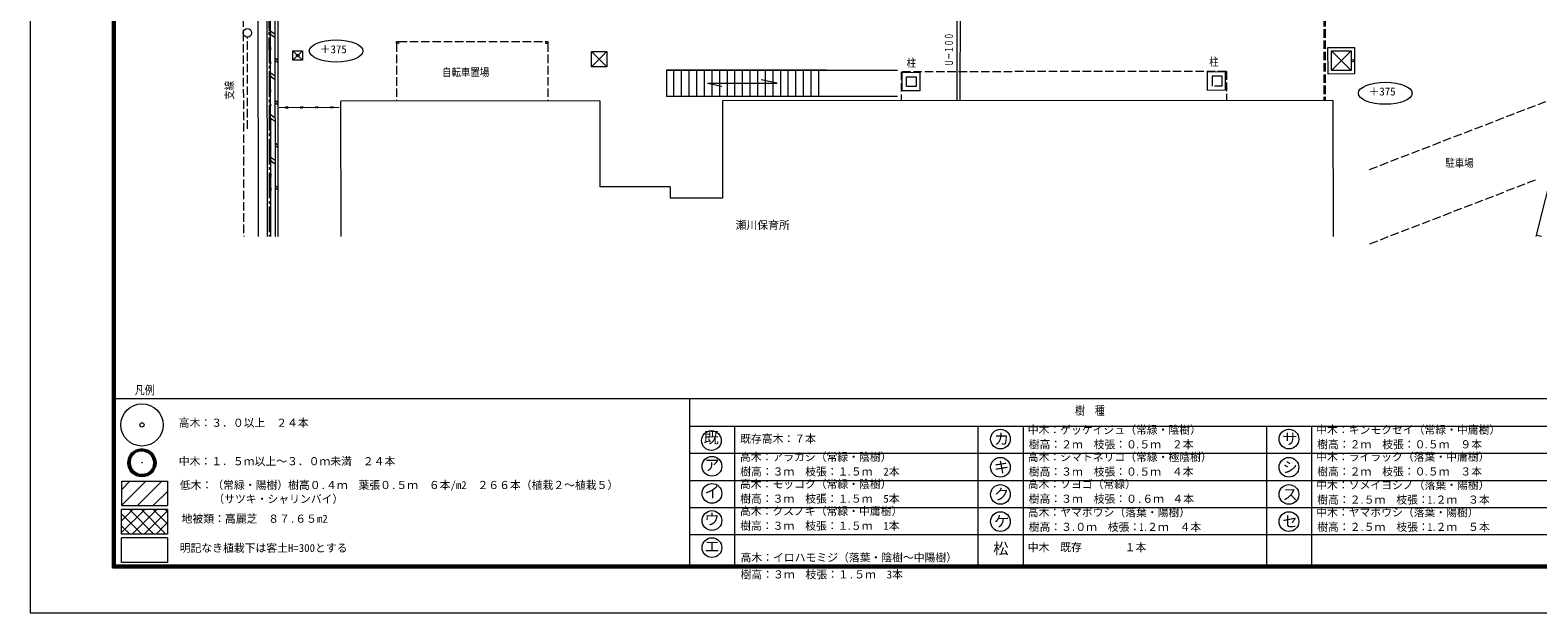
# Model space of a CAD drawing. Units: millimetres, scale not verified. Extents: x -42050 to 42050, y -29700 to 29700.
# Drawn here: x -42050 to 11420, y -29700 to -9030 of the extents above; entities that cross this region are included whole.
import ezdxf
from ezdxf.enums import TextEntityAlignment as Align

# ---------------------------------------------------------------- set-up
doc = ezdxf.new("R2010")
doc.units = ezdxf.units.MM
doc.header["$LTSCALE"] = 100
doc.linetypes.add('CHAIN2', pattern=[12, 9, -1, 1, -1])
doc.linetypes.add('DASHED3', pattern=[4, 3, -1])
for name, color, linetype, lineweight in [('0-1_1-A_HATTI', 6, 'Continuous', 18), ('0-5_1-F_MOJI', 4, 'Continuous', 18), ('0-7_1-H_SIAGE', 7, 'Continuous', 18), ('0-B_1-L_ZATU', 6, 'Continuous', 18), ('2-E_HOJO', 9, 'Continuous', 18)]:
    doc.layers.add(name, color=color, linetype=linetype, lineweight=lineweight)
doc.styles.add('ＭＳ ゴシック', font='')
doc.styles.get('ＭＳ ゴシック').set_extended_font_data('MS Gothic')

msp = doc.modelspace()

# ---------------------------------------------------------------- linework, layer by layer
at = {"layer": '0-1_1-A_HATTI'}
for p, q in [((-33661.3, -7941.2), (-33646.7, -16354.7)), ((-33353.4, -16354.7), (-33361.3, -7940.5)), ((-33271.3, -7940.5), (-33263.4, -16354.7)), ((-9173.9, -11530.6), (-9173, -8092.9)), ((-9073, -8092.9), (-9073.9, -11530.5)), ((-33360.1, -9181.1), (-33579.8, -9032.3)), ((-33360, -9301.6), (-33579.7, -9152.8)), ((-33502.6, -9232.1), (-33552.7, -9144)), ((-33552.6, -9232.2), (-33502.7, -9144)), ((-29053.8, -9429.5), (-28983.8, -9429.4)), ((-23757.4, -9427.6), (-23687.4, -9427.6)), ((-33501.9, -9730.9), (-33552, -9642.8)), ((-33551.9, -9731), (-33502, -9642.8)), ((-33501.2, -10229.8), (-33551.3, -10141.7)), ((-33551.2, -10229.8), (-33501.3, -10141.6)), ((-33269.2, -10094.4), (-33359.3, -10033.3)), ((-33269.2, -10178.6), (-33359.2, -10117.6)), ((-32731.2, -9760.6), (-32391.2, -9760.5)), ((-32731.2, -9760.6), (-32391.1, -10100.5)), ((-32731.1, -10100.6), (-32731.2, -9760.6)), ((-32391.2, -9760.5), (-32731.1, -10100.6)), ((-22144, -9782.1), (-21594, -10332.1)), ((-21594, -9782.1), (-22144, -10332.1)), ((-22144, -9782.1), (-21594, -9782.1)), ((-21594, -9782.1), (-21594, -10332.1)), ((4096.5, -9765.4), (4796.5, -9763.5)), ((4096.5, -9765.4), (4798.5, -10463.4)), ((4098.5, -10465.4), (4096.5, -9765.4)), ((4796.5, -9763.5), (4098.5, -10465.4)), ((-33358.7, -10666.6), (-33577.8, -10518.1)), ((-33358.6, -10787), (-33577.7, -10638.6)), ((-33500.5, -10728.6), (-33550.7, -10640.5)), ((-33550.6, -10728.6), (-33500.7, -10640.4)), ((-19486.7, -10454.6), (-11284.8, -10452)), ((-19216.1, -11384.5), (-19216.5, -10454.5)), ((-18945.9, -11384.5), (-18946.2, -10454.4)), ((-18675.6, -11384.3), (-18675.9, -10454.3)), ((-18405.3, -11384.2), (-18405.7, -10454.2)), ((-18135.1, -11384.2), (-18135.4, -10454.2)), ((-17864.8, -11384.1), (-17865.1, -10454.1)), ((-17594.5, -11384), (-17594.8, -10454)), ((-17324.3, -11383.9), (-17324.5, -10453.9)), ((-17054, -11383.8), (-17054.3, -10453.9)), ((-16783.7, -11383.7), (-16784, -10453.7)), ((-16513.4, -11383.6), (-16513.7, -10453.7)), ((-16243.2, -11383.6), (-16243.4, -10453.6)), ((-15972.9, -11383.5), (-15973.2, -10453.5)), ((-15702.6, -11383.4), (-15702.9, -10453.4)), ((-15432.4, -11383.3), (-15432.6, -10453.3)), ((-15162.1, -11383.2), (-15162.4, -10453.2)), ((-14891.8, -11383.1), (-14892.1, -10453.1)), ((-14621.5, -11383.1), (-14621.8, -10453.1)), ((-14351.2, -11383), (-14351.6, -10453)), ((-14081, -11382.9), (-14081.3, -10452.9)), ((-33499.9, -11227.4), (-33550, -11139.3)), ((-33549.9, -11227.5), (-33500, -11139.3)), ((-18023, -10908), (-17525.5, -11020.7)), ((-10480.4, -11187), (-11130.4, -11188.4)), ((-10624.4, -11031.4), (-10974.4, -11031.9)), ((345.5, -11164), (-304.6, -11165.4)), ((220, -11016.6), (-49.9, -11017.1)), ((-33499.2, -11726.2), (-33549.3, -11638.2)), ((-33549.2, -11726.3), (-33499.3, -11638.1)), ((-33267.8, -11599.9), (-33357.9, -11538.9)), ((-33267.8, -11684.3), (-33357.8, -11623.3)), ((-32901.5, -11804.7), (-32995.8, -11755)), ((-32901.7, -11754.7), (-32995.6, -11805)), ((-32369.1, -11803.2), (-32463.3, -11753.4)), ((-32369.2, -11753.2), (-32463.2, -11803.4)), ((-31836.6, -11801.6), (-31930.9, -11751.9)), ((-31836.8, -11751.6), (-31930.7, -11801.9)), ((-31304.2, -11800), (-31398.4, -11750.3)), ((-31304.3, -11750), (-31398.3, -11800.3)), ((-11284.5, -11382), (-19486.4, -11384.6)), ((-33357.4, -12152), (-33575.8, -12003.9)), ((-33357.2, -12272.4), (-33575.7, -12124.4)), ((-33498.5, -12225.1), (-33548.6, -12137)), ((-33548.5, -12225.1), (-33498.7, -12136.9)), ((-31085.1, -11774.4), (-33214.9, -11780.7)), ((-33497.9, -12723.9), (-33548, -12635.8)), ((-33547.9, -12724), (-33498, -12635.8)), ((11358, -16354.7), (12341, -12455.1)), ((-33497.2, -13222.7), (-33547.3, -13134.6)), ((-33547.2, -13222.8), (-33497.3, -13134.5)), ((-33266.4, -13105.6), (-33356.5, -13044.5)), ((-33266.3, -13189.9), (-33356.4, -13128.8)), ((-33355.9, -13657.5), (-33573.8, -13509.9)), ((-33355.8, -13778), (-33573.7, -13630.4)), ((-33496.6, -13721.6), (-33546.7, -13633.5)), ((-33546.6, -13721.6), (-33496.7, -13633.4)), ((-33495.8, -14220.4), (-33546, -14132.2)), ((-33545.9, -14220.4), (-33496, -14132.2)), ((-33495.2, -14719.2), (-33545.3, -14631.1)), ((-33545.2, -14719.3), (-33495.4, -14631)), ((-33265, -14611.1), (-33355, -14550.1)), ((-33265, -14695.4), (-33355, -14634.5)), ((11372.4, -16297.3), (11547, -16341.3)), ((-38386.7, -24110.3), (-38462, -24044.3)), ((-38368.8, -24091.1), (-38439.6, -24020.4)), ((-38349.8, -24073.2), (-38415.7, -23998.1)), ((-38329.5, -24056.6), (-38390.5, -23977.3)), ((-38308.2, -24041.4), (-38363.7, -23958.2)), ((-38286, -24027.5), (-38336, -23940.9)), ((-38262.9, -24015.2), (-38307.2, -23925.5)), ((-38239.1, -24004.4), (-38277.3, -23912)), ((-38214.6, -23995.2), (-38246.8, -23900.5)), ((-38189.6, -23987.6), (-38215.4, -23891)), ((-38183.6, -23883.6), (-38164.1, -23981.6)), ((-38138.3, -23977.4), (-38151.3, -23878.3)), ((-38112.2, -23974.8), (-38118.8, -23875.1)), ((-38086.1, -23873.9), (-38086.1, -23974)), ((-38059.9, -23974.8), (-38053.4, -23875.1)), ((-38033.7, -23977.4), (-38020.7, -23878.3)), ((-38007.9, -23981.6), (-37988.5, -23883.6)), ((-37982.4, -23987.6), (-37956.6, -23891)), ((-37957.4, -23995.2), (-37925.3, -23900.5)), ((-37932.9, -24004.4), (-37894.7, -23912)), ((-37909.1, -24015.2), (-37864.8, -23925.5)), ((-37886, -24027.5), (-37836.1, -23940.9)), ((-37863.8, -24041.4), (-37808.3, -23958.2)), ((-37842.5, -24056.6), (-37781.6, -23977.3)), ((-37822.3, -24073.2), (-37756.4, -23998.1)), ((-37803.2, -24091.1), (-37732.6, -24020.4)), ((-37785.4, -24110.3), (-37710.1, -24044.3)), ((-38486, -24374), (-38586, -24374)), ((-38485.2, -24347.7), (-38585, -24341.3)), ((-38485.2, -24400.1), (-38585, -24406.7)), ((-38482.5, -24321.8), (-38581.7, -24308.7)), ((-38482.5, -24426.2), (-38581.7, -24439.2)), ((-38478.4, -24296), (-38576.4, -24276.5)), ((-38478.4, -24452), (-38576.4, -24471.5)), ((-38472.4, -24270.5), (-38568.9, -24244.6)), ((-38472.4, -24477.5), (-38568.9, -24503.4)), ((-38464.8, -24245.4), (-38559.5, -24213.2)), ((-38464.8, -24502.6), (-38559.5, -24534.7)), ((-38455.5, -24220.8), (-38547.9, -24182.6)), ((-38455.5, -24527), (-38547.9, -24565.3)), ((-38444.8, -24197), (-38534.5, -24152.9)), ((-38444.8, -24550.8), (-38534.5, -24595.1)), ((-38432.4, -24173.9), (-38519, -24123.9)), ((-38432.4, -24573.9), (-38519, -24623.9)), ((-38418.6, -24151.7), (-38501.7, -24096.2)), ((-38418.6, -24596.2), (-38501.7, -24651.8)), ((-38403.3, -24130.4), (-38482.7, -24069.7)), ((-37768.7, -24130.4), (-37689.3, -24069.7)), ((-37753.4, -24151.7), (-37670.3, -24096.2)), ((-37753.4, -24596.2), (-37670.3, -24651.8)), ((-37739.6, -24173.9), (-37653, -24123.9)), ((-37739.6, -24573.9), (-37653, -24623.9)), ((-37727.3, -24197), (-37637.6, -24152.9)), ((-37727.3, -24550.8), (-37637.6, -24595.1)), ((-37716.5, -24220.8), (-37624.1, -24182.6)), ((-37716.5, -24527), (-37624.1, -24565.3)), ((-37707.2, -24245.4), (-37612.5, -24213.2)), ((-37707.2, -24502.6), (-37612.5, -24534.7)), ((-37699.7, -24270.5), (-37603.1, -24244.6)), ((-37699.7, -24477.5), (-37603.1, -24503.4)), ((-37693.7, -24296), (-37595.6, -24276.5)), ((-37693.7, -24452), (-37595.6, -24471.5)), ((-37689.5, -24321.8), (-37590.3, -24308.7)), ((-37689.5, -24426.2), (-37590.3, -24439.2)), ((-37687, -24347.7), (-37587, -24341.3)), ((-37687, -24400.1), (-37587, -24406.7)), ((-37686, -24374), (-37586, -24374)), ((-38803.7, -25885.9), (-37945.6, -25027.8)), ((-38803.7, -25320.2), (-38511.3, -25027.8)), ((-38403.3, -24617.5), (-38482.7, -24678.3)), ((-38386.7, -24637.7), (-38462, -24703.7)), ((-38368.8, -24656.8), (-38439.6, -24727.6)), ((-38349.8, -24674.8), (-38415.7, -24749.9)), ((-38329.5, -24691.3), (-38390.5, -24770.6)), ((-38308.2, -24706.6), (-38363.7, -24789.7)), ((-38286, -24720.4), (-38336, -24807)), ((-38262.9, -24732.7), (-38307.2, -24822.3)), ((-38239.1, -24743.6), (-38277.3, -24835.9)), ((-38248, -25895.9), (-37379.9, -25027.8)), ((-38214.6, -24752.8), (-38246.8, -24847.4)), ((-38215.4, -24857), (-38189.6, -24760.4)), ((-38183.6, -24864.3), (-38164.1, -24766.2)), ((-38138.3, -24770.6), (-38151.3, -24869.7)), ((-38112.2, -24773.2), (-38118.8, -24872.9)), ((-38086.1, -24874), (-38086.1, -24773.9)), ((-38059.9, -24773.2), (-38053.4, -24872.9)), ((-38033.7, -24770.6), (-38020.7, -24869.7)), ((-37988.5, -24864.3), (-38007.9, -24766.2)), ((-37956.6, -24857), (-37982.4, -24760.4)), ((-37957.4, -24752.8), (-37925.3, -24847.4)), ((-37932.9, -24743.6), (-37894.7, -24835.9)), ((-37909.1, -24732.7), (-37864.8, -24822.3)), ((-37886, -24720.4), (-37836.1, -24807)), ((-37863.8, -24706.6), (-37808.3, -24789.7)), ((-37842.5, -24691.3), (-37781.6, -24770.6)), ((-37822.3, -24674.8), (-37756.4, -24749.9)), ((-37803.2, -24656.8), (-37732.6, -24727.6)), ((-37785.4, -24637.7), (-37710.1, -24703.7)), ((-37768.7, -24617.5), (-37689.3, -24678.3)), ((-37682.3, -25895.9), (-37176, -25389.5)), ((-38804.6, -26854.8), (-37985.7, -26035.8)), ((-38804.6, -26430.5), (-38410, -26035.8)), ((-38804.6, -26186.2), (-38086.9, -26904)), ((-38530.7, -26035.8), (-37662.6, -26904)), ((-38429.6, -26904), (-37561.4, -26035.8)), ((-38106.4, -26035.8), (-37238.3, -26904)), ((-38005.3, -26904), (-37176.9, -26075.6)), ((-37682.2, -26035.8), (-37176.9, -26541.1)), ((-37257.9, -26035.8), (-37176.9, -26116.9)), ((-38804.6, -26610.5), (-38511.1, -26904)), ((-37581, -26904), (-37176.9, -26499.8))]:
    msp.add_line(p, q, dxfattribs=at)
at = {"layer": '0-1_1-A_HATTI', "linetype": 'DASHED3'}
for p, q in [((3832.4, -8197.8), (3833.5, -11526.5)), ((3875.8, -8197.9), (3876.8, -11526.5)), ((-34336.6, -12525.9), (-34344.3, -9275.9)), ((-29053.7, -9499.4), (-29053.2, -11543.7)), ((-28983.8, -9429.4), (-23757.4, -9427.6)), ((-23687.4, -9497.6), (-23686.8, -11542.2)), ((376.1, -10491.6), (-11161.9, -10508.4)), ((-11161.9, -10508.4), (-11161.6, -11531.2)), ((376.1, -10491.6), (376.4, -11527.6)), ((5455.3, -13969.6), (12098.9, -11405.8)), ((5461, -16607.4), (11396.4, -14316.9))]:
    msp.add_line(p, q, dxfattribs=at)
msp.add_lwpolyline([(-34688.9, 27352.9), (-34547.4, 21045.6), (-34608.9, 10910.5), (-34564.1, 586), (-34494.6, -9126.6), (-34477.5, -16354.7)], dxfattribs=at)
at = {"layer": '0-1_1-A_HATTI'}
for points in [[(-33518, -16354.7), (-33529.3, -7941), (-33581.8, 14606.1), (-33587.4, 27352.9)], [(-33946.7, -16354.7), (-33961.3, -7940.9), (-33944.4, -3569.2)], [(-28983.8, -9429.4), (-28983.7, -9499.4), (-29053.7, -9499.4), (-29053.8, -9429.5)], [(-23687.4, -9427.6), (-23687.4, -9497.6), (-23757.4, -9497.6), (-23757.4, -9427.6)], [(-32391.2, -9760.5), (-32391.1, -10100.5), (-32731.1, -10100.6)], [(-21594, -10332.1), (-22144, -10332.1), (-22144, -9782.1)], [(4796.5, -9763.5), (4798.5, -10463.4), (4098.5, -10465.4)], [(-13811, -10452.8), (-19486.7, -10454.6), (-19486.4, -11384.6)], [(-10480.4, -11187), (-10481.8, -10537), (-11131.8, -10538.4), (-11130.4, -11188.4)], [(-10974.4, -11031.9), (-10974.8, -10681.9), (-10624.9, -10681.4), (-10624.4, -11031.4)], [(345.5, -11164), (344.1, -10514), (-305.9, -10515.4), (-304.6, -11165.4)], [(220, -11016.6), (219.5, -10666.6), (-130.5, -10667.1), (-130, -11017.1)], [(-18023, -10908), (-15552.4, -10907.2), (-16121.2, -10793.3)]]:
    msp.add_lwpolyline(points, dxfattribs=at)
msp.add_lwpolyline([(3976.1, -9645.7), (4916.1, -9643.1), (4918.8, -10583.1), (3978.8, -10585.7)], close=True, dxfattribs=at)
for centre, radius in [((-34344.7, -9125.9), 150), ((-32561.1, -9930.6), 45)]:
    msp.add_circle(centre, radius, dxfattribs=at)
at = {"layer": '0-5_1-F_MOJI'}
for p, q in [((-39125, -28099.9), (-39125, 28100)), ((-39100, 28075), (-39100, -28075)), ((-39075, -28050), (-39075, 28050)), ((-39050, -28025), (-39050, 28050)), ((-39025, -27999.9), (-39025, 28000)), ((12025, -22112.9), (-39025.1, -22112.9)), ((-18670.8, -22112.9), (-18670.8, -27999.9)), ((-18670.8, -23075.3), (12025, -23075.3)), ((-17070.8, -23075.3), (-17070.8, -27999.9)), ((-8438.8, -23075.3), (-8438.8, -27999.9)), ((-6838.8, -23075.3), (-6838.8, -27999.9)), ((1793.1, -23075.3), (1793.1, -27999.9)), ((3393.1, -23075.3), (3393.1, -27999.9)), ((-18670.8, -24037.6), (12025, -24037.6)), ((-18670.8, -25000), (12025, -25000)), ((-18670.8, -25962.3), (12025, -25962.3)), ((-18670.8, -26924.7), (12025, -26924.7)), ((-39125, -28099.9), (39125, -28099.9)), ((39100, -28075), (-39100, -28075)), ((-39075, -28049.9), (39075, -28049.9)), ((39050, -28025), (-39050, -28025)), ((-39025, -27999.9), (39025, -27999.9))]:
    msp.add_line(p, q, dxfattribs=at)
for centre, radius in [((4849.3, -10114), 45), ((-17887.8, -23587.2), 350), ((-7638.8, -23537.6), 350), ((2593.1, -23537.6), 350), ((-17870.7, -24500), 350), ((-7638.8, -24537.6), 350), ((2593.1, -24537.6), 350), ((-17870.7, -25462.3), 350), ((-7638.8, -25500), 350), ((2593.1, -25500), 350), ((-17870.7, -26424.7), 350), ((-7638.8, -26462.3), 350), ((2593.1, -26462.3), 350), ((-17870.7, -27387), 350)]:
    msp.add_circle(centre, radius, dxfattribs=at)
for centre in [(-31198.8, -9768.8), (6010.7, -11266.6)]:
    msp.add_ellipse(centre, major_axis=(953.1, 0), ratio=0.411991, dxfattribs=at)
at = {"layer": '0-7_1-H_SIAGE', "linetype": 'CHAIN2'}
msp.add_line((-33580.9, -8090.7), (-33570.4, -16354.7), dxfattribs=at)
at = {"layer": '0-7_1-H_SIAGE'}
for p, q in [((-21843, -11541.6), (-31026.6, -11544.2)), ((-31019.9, -16354.7), (-31026.6, -11544.2)), ((-21843, -11541.6), (-21842.2, -14591.7)), ((4152.9, -11526.4), (-17501.6, -11533.2)), ((-17501.6, -11533.2), (-17500.7, -14990.4)), ((4152.9, -11526.4), (4163.4, -16354.7)), ((-19352.2, -14590.9), (-21842.2, -14591.7)), ((-19352.2, -14590.9), (-19352, -14991)), ((-17500.7, -14990.4), (-19352, -14991)), ((-38803.7, -25895.9), (-38803.7, -25027.8)), ((-37176.9, -26035.8), (-38804.6, -26035.8)), ((-38803.7, -25895.9), (-37176, -25895.9)), ((-37176.9, -26035.8), (-37176.9, -26904)), ((-37176.9, -27043.9), (-38804.6, -27043.9)), ((-37176.9, -27043.9), (-37176.9, -27912))]:
    msp.add_line(p, q, dxfattribs=at)
for points in [[(-38803.7, -25027.8), (-37176, -25027.8), (-37176, -25895.9)], [(-37176.9, -26904), (-38804.6, -26904), (-38804.6, -26035.8)], [(-37176.9, -27912), (-38804.6, -27912), (-38804.6, -27043.9)]]:
    msp.add_lwpolyline(points, dxfattribs=at)
for radius in [750, 75]:
    msp.add_circle((-38083.6, -23033.8), radius, dxfattribs=at)
at = {"layer": '0-B_1-L_ZATU', "color": 3}
for centre, radius in [((-38084.7, -24378.8), 499.9), ((-38086.1, -24374), 10.2)]:
    msp.add_circle(centre, radius, dxfattribs=at)
at = {"layer": '2-E_HOJO'}
msp.add_lwpolyline([(-42050, -29700), (42050, -29700), (42050, 29700), (-42050, 29700)], close=True, dxfattribs=at)

# ---------------------------------------------------------------- texts
at = {"layer": '0-1_1-A_HATTI', "style": 'ＭＳ ゴシック'}
for s, width, p in [('Ｕ－１００', 0.6, (-9235.9, -10310)), ('支線', 0.85, (-34757.1, -11496.8))]:
    msp.add_text(s, height=281.5, rotation=90, dxfattribs=dict(at, width=width)).set_placement(p, align=Align.BOTTOM_LEFT)
at = {"layer": '0-1_1-A_HATTI', "style": 'ＭＳ ゴシック', "width": 0.85}
for s, p in [('柱', (-10968.1, -10417.5)), ('柱', (-239.2, -10379.9)), ('自転車置場', (-27441.2, -10749)), ('駐車場', (8137.6, -13966.6))]:
    msp.add_text(s, height=281.5, dxfattribs=at).set_placement(p, align=Align.BOTTOM_LEFT)
at = {"layer": '0-5_1-F_MOJI', "style": 'ＭＳ ゴシック'}
for s, height, p in [('＋375', 281.5, (-31780.4, -9934.3)), ('＋375', 281.5, (5415.6, -11431.6)), ('瀬川保育所', 281.5, (-17030, -16171.4)), ('高木：３．０以上\u3000２４本', 281.5, (-36780, -23184.9)), ('既', 394.8, (-18164.6, -23801.3)), ('既存高木：７本', 281.5, (-16870.8, -23750.6)), ('カ', 394.8, (-7868.6, -23847.7)), ('中木：ゲッケイジュ（常緑・陰樹）', 281.5, (-6670.9, -23433.9)), ('サ', 394.8, (2363.3, -23847.7)), ('中木：キンモクセイ（常緑・中庸樹）', 281.5, (3561.1, -23431.6)), ('高木：アラカシ（常緑・陰樹）', 281.5, (-16877.6, -24396.3)), ('高木：シマトネリコ（常緑・極陰樹）', 281.5, (-6670.9, -24400.1)), ('樹高：２ｍ\u3000枝張：０', 281.5, (-6636.8, -23952.2)), ('５ｍ\u3000２本', 281.5, (-2711, -23952.2)), ('中木：ライラック（落葉・中庸樹）', 281.5, (3561.1, -24394)), ('樹高：２ｍ\u3000枝張：０', 281.5, (3595.1, -23949.9)), ('５ｍ\u3000９本', 281.5, (7520.9, -23949.9)), ('中木：１．５ｍ以上～３．０ｍ未満\u3000２４本', 281.5, (-36780, -24548.6)), ('ア', 394.8, (-18138, -24771.5)), ('樹高：３ｍ\u3000枝張：１', 281.5, (-16868.7, -24914.6)), ('５ｍ\u30002本', 281.5, (-12943, -24914.6)), ('キ', 394.8, (-7868.6, -24847.7)), ('樹高：３ｍ\u3000枝張：０', 281.5, (-6636.8, -24918.4)), ('５ｍ\u3000４本', 281.5, (-2711, -24918.4)), ('シ', 394.8, (2363.3, -24847.7)), ('樹高：２ｍ\u3000枝張：０', 281.5, (3595.1, -24912.2)), ('５ｍ\u3000３本', 281.5, (7520.9, -24912.2)), ('低木：（常緑・陽樹）樹高０.４ｍ\u3000葉張０.５ｍ\u3000６本/m2\u3000２６６本（植栽２～植栽５） ', 281.5, (-36740.8, -25393.1)), ('高木：モッコク（常緑・陰樹）', 281.5, (-16877.6, -25358.6)), ('高木：ソヨゴ（常緑）', 281.5, (-6670.9, -25362.5)), ('中木：ソメイヨシノ（落葉・陽樹）', 281.5, (3561.1, -25394)), ('（サツキ・シャリンバイ）', 281.5, (-35554.2, -25886.2)), ('イ', 394.8, (-18138, -25733.8)), ('樹高：３ｍ\u3000枝張：１', 281.5, (-16868.7, -25876.9)), ('５ｍ\u30005本', 281.5, (-12943, -25876.9)), ('ク', 394.8, (-7868.6, -25810)), ('樹高：３ｍ\u3000枝張：０.６ｍ', 281.5, (-6636.8, -25880.7)), ('４本', 281.5, (-1540.1, -25879.9)), ('ス', 394.8, (2363.3, -25810)), ('樹高：２', 281.5, (3595.1, -25912.3)), ('５ｍ\u3000枝張：', 281.5, (5247.3, -25912.3)), ('２ｍ\u3000３本', 281.5, (7793.8, -25912.3)), ('地被類：高麗芝\u3000８７.６５m2 ', 281.5, (-36678.9, -26587.6)), ('ウ', 394.8, (-18138, -26696.2)), ('高木：クスノキ（常緑・中庸樹）', 281.5, (-16877.6, -26319.5)), ('高木：ヤマボウシ（落葉・陽樹）', 281.5, (-6670.9, -26361)), ('中木：ヤマボウシ（落葉・陽樹）', 281.5, (3561.1, -26361)), ('樹高：３ｍ\u3000枝張：１', 281.5, (-16868.7, -26837.7)), ('５ｍ\u30001本', 281.5, (-12943, -26837.7)), ('ケ', 394.8, (-7868.6, -26772.4)), ('樹高：３', 281.5, (-6636.8, -26879.2)), ('０ｍ\u3000枝張：', 281.5, (-4984.6, -26879.2)), ('２ｍ\u3000４本', 281.5, (-2438.1, -26879.2)), ('セ', 394.8, (2363.3, -26772.4)), ('樹高：２', 281.5, (3595.1, -26879.2)), ('５ｍ\u3000枝張：', 281.5, (5247.3, -26879.2)), ('２ｍ\u3000５本', 281.5, (7793.8, -26879.2)), ('明記なき植栽下は客土H=300とする', 281.5, (-36745.9, -27624.5)), ('エ', 394.8, (-18138, -27658.6)), ('松', 394.8, (-7894, -27734.7)), ('中木\u3000既存', 281.5, (-6670.9, -27600.7)), ('１本', 281.5, (-3232.3, -27600.7)), ('高木：イロハモミジ（落葉・陰樹～中陽樹）', 281.5, (-16855.4, -27964)), ('樹高：３ｍ\u3000枝張：１.５ｍ\u30003本', 281.5, (-16855.4, -28564))]:
    msp.add_text(s, height=height, dxfattribs=at).set_placement(p, align=Align.BOTTOM_LEFT)
for s, height, width, p in [('凡例', 303.2, 0.85, (-38338.8, -22042)), ('樹\u3000種', 303.2, 0.85, (-4994, -22767.3)), ('.', 281.5, 0.7, (-2847.5, -23952.2)), ('.', 281.5, 0.7, (7384.4, -23949.9)), ('.', 281.5, 0.7, (-13079.4, -24914.6)), ('.', 281.5, 0.7, (-2847.5, -24918.4)), ('.', 281.5, 0.7, (7384.4, -24912.2)), ('1.', 281.5, 0.7, (7520.9, -25912.3)), ('.', 281.5, 0.7, (-13079.4, -25876.9)), ('.', 281.5, 0.7, (5110.9, -25912.3)), ('.', 281.5, 0.7, (-13079.4, -26837.7)), ('1.', 281.5, 0.7, (-2711, -26879.2)), ('1.', 281.5, 0.7, (7520.9, -26879.2)), ('.', 281.5, 0.7, (-5121.1, -26879.2)), ('.', 281.5, 0.7, (5110.9, -26879.2))]:
    msp.add_text(s, height=height, dxfattribs=dict(at, width=width)).set_placement(p, align=Align.BOTTOM_LEFT)

doc.saveas('drawing.dxf')
